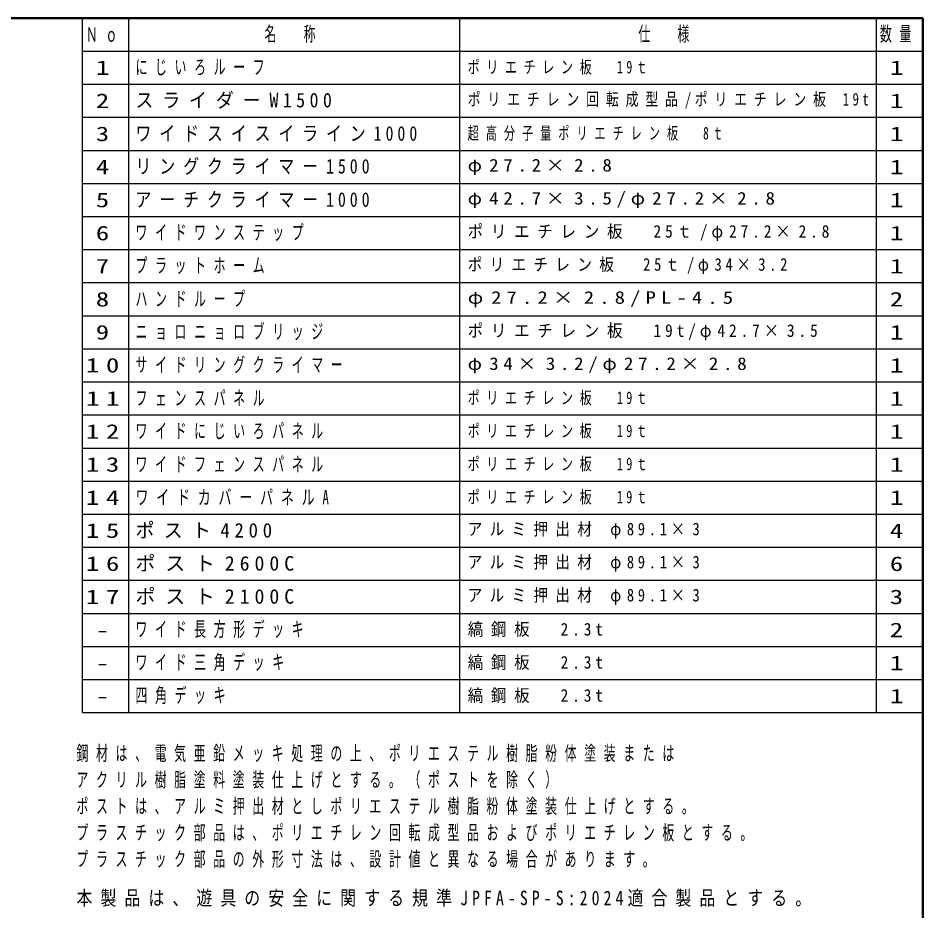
# Model space of a CAD drawing. Units: millimetres on the paper, scale 1:60. Extents: x -385 to 0, y -594 to 267.
# Drawn here: x -136.7 to 0, y 132 to 267 of the extents above; entities that cross this region are included whole.
import ezdxf
from ezdxf.enums import TextEntityAlignment as Align

# ---------------------------------------------------------------- set-up
doc = ezdxf.new("R2010")
doc.units = ezdxf.units.MM
doc.layers.add('LY_1', color=7, linetype='Continuous', lineweight=25)
doc.styles.add('ＭＳ ゴシック', font='')
doc.styles.get('ＭＳ ゴシック').set_extended_font_data('MS Gothic')

msp = doc.modelspace()

# ---------------------------------------------------------------- linework, layer by layer
at = {"layer": 'LY_1', "lineweight": 50}
for p, q in [((0, 267), (-385, 267)), ((0, 0), (0, 267))]:
    msp.add_line(p, q, dxfattribs=at)
at = {"layer": 'LY_1'}
for p, q in [((-127, 162), (-127, 267)), ((-120, 162), (-120, 267)), ((-70, 162), (-70, 267)), ((-7, 162), (-7, 267)), ((-127, 262), (0, 262)), ((-127, 257), (0, 257)), ((-127, 252), (0, 252)), ((-127, 247), (0, 247)), ((-127, 242), (0, 242)), ((-127, 237), (0, 237)), ((-127, 232), (0, 232)), ((-127, 227), (0, 227)), ((-127, 222), (0, 222)), ((-127, 217), (0, 217)), ((-127, 212), (0, 212)), ((-127, 207), (0, 207)), ((-127, 202), (0, 202)), ((-127, 197), (0, 197)), ((-127, 192), (0, 192)), ((-127, 187), (0, 187)), ((-127, 182), (0, 182)), ((-127, 177), (0, 177)), ((-127, 172), (0, 172)), ((-127, 167), (0, 167)), ((-127, 162), (0, 162))]:
    msp.add_line(p, q, dxfattribs=at)

# ---------------------------------------------------------------- texts
at = {"layer": 'LY_1', "style": 'ＭＳ ゴシック'}
for s, width, p in [('1', 1.4, (-125, 259.5)), ('1', 1.4, (-5, 259.5)), ('2', 1.35, (-125, 254.5)), ('1', 1.4, (-5, 254.5)), ('3', 1.35, (-125, 249.5)), ('1', 1.4, (-5, 249.5)), ('4', 1.35, (-125, 244.5)), ('1', 1.4, (-5, 244.5)), ('5', 1.35, (-125, 239.5)), ('1', 1.4, (-5, 239.5)), ('6', 1.35, (-125, 234.5)), ('1', 1.4, (-5, 234.5)), ('7', 1.35, (-125, 229.5)), ('1', 1.4, (-5, 229.5)), ('8', 1.35, (-125, 224.5)), ('2', 1.35, (-5, 224.5)), ('9', 1.35, (-125, 219.5)), ('1', 1.4, (-5, 219.5)), ('1', 1.4, (-5, 214.5)), ('1', 1.4, (-5, 209.5)), ('1', 1.4, (-5, 204.5)), ('1', 1.4, (-5, 199.5)), ('1', 1.4, (-5, 194.5)), ('4', 1.35, (-5, 189.5)), ('6', 1.35, (-5, 184.5)), ('3', 1.35, (-5, 179.5)), ('2', 1.35, (-5, 174.5)), ('-', 1.35, (-125, 174.5)), ('1', 1.4, (-5, 169.5)), ('-', 1.35, (-125, 169.5)), ('1', 1.4, (-5, 164.5)), ('-', 1.35, (-125, 164.5))]:
    msp.add_text(s, height=2.199, dxfattribs=dict(at, width=width)).set_placement(p, align=Align.MIDDLE_LEFT)
for s, insert, char_height, attachment_point in [('\\T1.64;\\W0.6;Ｎｏ', (-126.5, 264.5), 2.199, 4), ('\\T1.64;\\W0.6;名\u3000称', (-99.5, 264.5), 2.199, 4), ('\\T1.64;\\W0.6;仕\u3000様', (-43, 264.5), 2.199, 4), ('\\T1.64;\\W0.6;数量', (-6.5, 264.5), 2.199, 4), ('\\T1.64;\\W0.6;にじいろルーフ', (-119, 259.5), 2.199, 4), ('\\T1.55;\\W0.7;ポリエチレン板\u300019ｔ', (-68.8, 259.5), 1.906, 4), ('\\T1.5;\\W0.9;スライダーW1500', (-119, 254.5), 2.199, 4), ('\\T1.53;\\W0.75;ポリエチレン回転成型品/ポリエチレン板\\~19t', (-68.8, 254.5), 1.906, 4), ('\\T1.5;\\W0.8;ワイドスイスイライン1000', (-119, 249.5), 2.199, 4), ('\\T1.62;\\W0.65;超高分子量ポリエチレン板\u30008ｔ', (-68.8, 249.5), 1.906, 4), ('\\T1.5;\\W0.8;リングクライマー1500', (-119, 244.5), 2.199, 4), ('\\T1.5;\\W1.1;φ27.2×2.8', (-68.8, 244.5), 1.906, 4), ('\\T1.5;\\W0.8;アーチクライマー1000', (-119, 239.5), 2.199, 4), ('\\T1.5;\\W1.1;φ42.7×3.5/φ27.2×2.8', (-68.8, 239.5), 1.906, 4), ('\\T1.64;\\W0.6;ワイドワンステップ', (-119, 234.5), 2.199, 4), ('\\T1.5;\\W0.9;ポリエチレン板\u300025ｔ/φ27.2×2.8', (-68.8, 234.5), 1.906, 4), ('\\T1.64;\\W0.6;プラットホーム', (-119, 229.5), 2.199, 4), ('\\T1.5;\\W0.85;ポリエチレン板\u300025ｔ/φ34×3.2', (-68.8, 229.5), 1.906, 4), ('\\T1.64;\\W0.6;ハンドループ', (-119, 224.5), 2.199, 4), ('\\T1.5;\\W1.2;φ27.2×2.8/PL-4.5', (-68.8, 224.5), 1.906, 4), ('\\T1.64;\\W0.6;ニョロニョロブリッジ', (-119, 219.5), 2.199, 4), ('\\T1.5;\\W0.9;ポリエチレン板\u300019t/φ42.7×3.5', (-68.8, 219.5), 1.906, 4), ('\\T1.5;\\W1.35;10', (-126.5, 214.5), 2.199, 4), ('\\T1.64;\\W0.6;サイドリングクライマー', (-119, 214.5), 2.199, 4), ('\\T1.5;\\W1.1;φ34×3.2/φ27.2×2.8', (-68.8, 214.5), 1.906, 4), ('\\T1.64;\\W0.6;フェンスパネル', (-119, 209.5), 2.199, 4), ('\\T1.55;\\W0.7;ポリエチレン板\u300019ｔ', (-68.8, 209.5), 1.906, 4), ('\\T1.43;\\W1.4;11', (-126.5, 209.5), 2.199, 4), ('\\T1.5;\\W1.35;12', (-126.5, 204.5), 2.199, 4), ('\\T1.64;\\W0.6;ワイドにじいろパネル', (-119, 204.5), 2.199, 4), ('\\T1.55;\\W0.7;ポリエチレン板\u300019ｔ', (-68.8, 204.5), 1.906, 4), ('\\T1.5;\\W1.35;13', (-126.5, 199.5), 2.199, 4), ('\\T1.64;\\W0.6;ワイドフェンスパネル', (-119, 199.5), 2.199, 4), ('\\T1.55;\\W0.7;ポリエチレン板\u300019ｔ', (-68.8, 199.5), 1.906, 4), ('\\T1.61;\\W0.65;ワイドカバーパネルA', (-119, 194.5), 2.199, 4), ('\\T1.55;\\W0.7;ポリエチレン板\u300019ｔ', (-68.8, 194.5), 1.906, 4), ('\\T1.5;\\W1.35;14', (-126.5, 194.5), 2.199, 4), ('\\T1.5;\\W1.35;15', (-126.5, 189.5), 2.199, 4), ('\\T1.5;\\W0.95;ポスト4200', (-119, 189.5), 2.199, 4), ('\\T1.5;\\W0.85;アルミ押出材\\~φ89.1×3', (-68.8, 189.5), 1.906, 4), ('\\T1.5;ポスト2600C', (-119, 184.5), 2.199, 4), ('\\T1.5;\\W0.85;アルミ押出材\\~φ89.1×3', (-68.8, 184.5), 1.906, 4), ('\\T1.5;\\W1.35;16', (-126.5, 184.5), 2.199, 4), ('\\T1.5;\\W1.35;17', (-126.5, 179.5), 2.199, 4), ('\\T1.5;ポスト2100C', (-119, 179.5), 2.199, 4), ('\\T1.5;\\W0.85;アルミ押出材\\~φ89.1×3', (-68.8, 179.5), 1.906, 4), ('\\T1.64;\\W0.6;ワイド長方形デッキ', (-119, 174.5), 2.199, 4), ('\\T1.5;\\W0.9;縞鋼板\u30002.3t', (-68.8, 174.5), 1.906, 4), ('\\T1.64;\\W0.6;ワイド三角デッキ', (-119, 169.5), 2.199, 4), ('\\T1.5;\\W0.9;縞鋼板\u30002.3t', (-68.8, 169.5), 1.906, 4), ('\\T1.64;\\W0.6;四角デッキ', (-119, 164.5), 2.199, 4), ('\\T1.5;\\W0.9;縞鋼板\u30002.3t', (-68.8, 164.5), 1.906, 4), ('\\T1.64;\\W0.6;鋼材は、電気亜鉛メッキ処理の上、ポリエステル樹脂粉体塗装または', (-127.922, 156.966), 2.199, 1), ('\\T1.64;\\W0.6;アクリル樹脂塗料塗装仕上げとする。（ポストを除く）', (-127.922, 152.966), 2.199, 1), ('\\T1.64;\\W0.6;ポストは、アルミ押出材としポリエステル樹脂粉体塗装仕上げとする。', (-127.922, 148.966), 2.199, 1), ('\\T1.64;\\W0.6;プラスチック部品は、ポリエチレン回転成型品およびポリエチレン板とする。', (-127.922, 144.966), 2.199, 1), ('\\T1.64;\\W0.6;プラスチック部品の外形寸法は、設計値と異なる場合があります。', (-127.922, 140.966), 2.199, 1), ('\\T1.51;\\W0.8;本製品は、遊具の安全に関する規準JPFA-SP-S:2024適合製品とする。', (-127.922, 135.079), 2.199, 1)]:
    msp.add_mtext(s, dxfattribs=dict(at, insert=insert, char_height=char_height, attachment_point=attachment_point))

doc.saveas('drawing.dxf')
